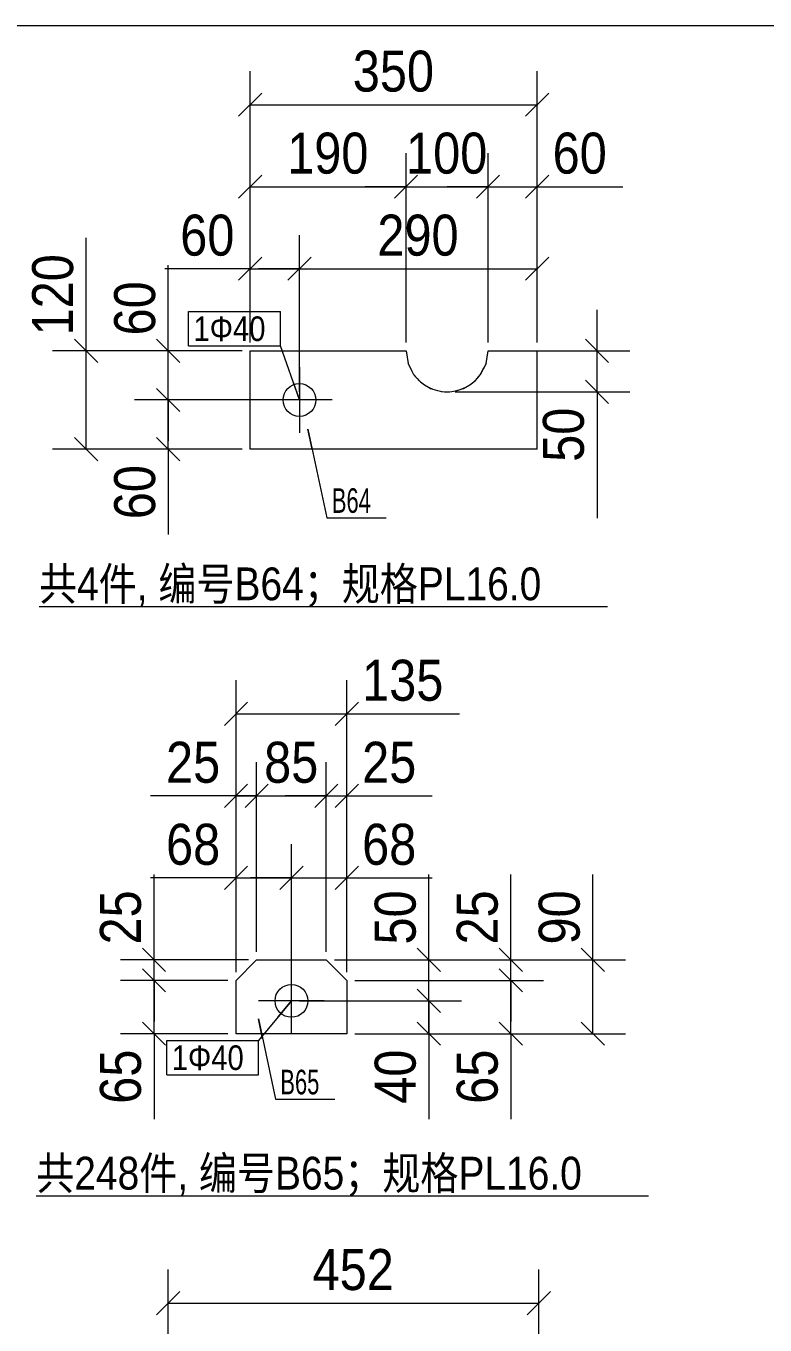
# Model space of a CAD drawing. Header units: inches. Extents: x 0 to 1938, y -2180 to 0.
# Drawn here: x 1040.5 to 1130.6, y -1478.4 to -1320 of the extents above; entities that cross this region are included whole.
import ezdxf

# ---------------------------------------------------------------- set-up
doc = ezdxf.new("R2010")
doc.units = ezdxf.units.IN
doc.header["$MEASUREMENT"] = 0
doc.linetypes.add('XKITLINE00', pattern=[0])
doc.linetypes.add('XKITLINE01', pattern=[4, 1, -1, 1, -1])
for name, color, linetype, lineweight in [('Bolt', 7, 'Continuous', 0), ('BoltMark', 3, 'Continuous', 0), ('DrawingSheet', 5, 'Continuous', 0), ('OtherObjectType', 1, 'Continuous', 0), ('Part', 2, 'Continuous', 0), ('PartMark', 3, 'Continuous', 0), ('Z-DIMENSIONS', 1, 'Continuous', 0)]:
    doc.layers.add(name, color=color, linetype=linetype, lineweight=lineweight)
doc.styles.add('Arial Narrow', font='ARIAL.TTF')
doc.styles.add('romsim', font='ARIAL.TTF')
doc.styles.add('宋体', font='ARIAL.TTF')

# ---------------------------------------------------------------- blocks, each defined once
blk = doc.blocks.new('*A1577')
at = {"layer": 'Bolt', "color": 2, "linetype": 'XKITLINE00', "lineweight": 0}
for p, q in [((423.82, 383.4), (423.82, 375.4)), ((427.82, 379.4), (419.82, 379.4))]:
    blk.add_line(p, q, dxfattribs=at)
blk.add_circle((423.82, 379.4), 2, dxfattribs=at)
blk = doc.blocks.new('*A1578')
at = {"layer": 'Part', "color": 2, "linetype": 'XKITLINE00', "lineweight": 0}
for p, q in [((417.82, 373.4), (417.82, 385.4)), ((417.82, 385.4), (436.82, 385.4)), ((436.82, 385.4), (437.06, 383.85)), ((446.57, 383.85), (446.82, 385.4)), ((446.82, 385.4), (452.82, 385.4)), ((452.82, 373.4), (452.82, 385.4)), ((437.77, 382.46), (437.06, 383.85)), ((446.57, 383.85), (445.86, 382.46)), ((452.82, 373.4), (417.82, 373.4))]:
    blk.add_line(p, q, dxfattribs=at)
at = {"layer": 'Part', "color": 6, "linetype": 'XKITLINE01', "lineweight": 0}
for p, q in [((437.06, 383.85), (437.77, 382.46)), ((445.86, 382.46), (446.57, 383.85))]:
    blk.add_line(p, q, dxfattribs=at)
at = {"layer": 'Part', "color": 2, "linetype": 'XKITLINE00', "lineweight": 0}
blk.add_arc((441.82, 385.4), 5, 216, 324, dxfattribs=at)
at = {"layer": 'Part', "color": 6, "linetype": 'XKITLINE01', "lineweight": 0}
blk.add_arc((441.82, 385.4), 5, 216, 324, dxfattribs=at)
blk = doc.blocks.new('*A1579')
at = {"layer": 'Part', "color": 2, "linetype": 'XKITLINE00', "lineweight": 0}
for p, q in [((416.09, 308.63), (418.59, 311.13)), ((418.59, 311.13), (427.09, 311.13)), ((427.09, 311.13), (429.59, 308.63)), ((416.09, 302.13), (416.09, 308.63)), ((429.59, 308.63), (429.59, 302.13)), ((429.59, 302.13), (416.09, 302.13))]:
    blk.add_line(p, q, dxfattribs=at)
blk = doc.blocks.new('*A1580')
at = {"layer": 'Bolt', "color": 2, "linetype": 'XKITLINE00', "lineweight": 0}
for p, q in [((422.84, 302.13), (422.84, 310.13)), ((426.84, 306.13), (418.84, 306.13))]:
    blk.add_line(p, q, dxfattribs=at)
blk.add_circle((422.84, 306.13), 2, dxfattribs=at)
blk = doc.blocks.new('*A1597')
at = {"layer": 'DrawingSheet', "color": 5, "linetype": 'XKITLINE00', "lineweight": 0}
blk.add_line((635, 425), (5, 425), dxfattribs=at)
blk = doc.blocks.new('*A1818')
at = {"layer": 'OtherObjectType', "color": 6, "linetype": 'XKITLINE00', "lineweight": 0}
blk.add_line((392.06, 354.23), (461.38, 354.23), dxfattribs=at)
at = {"layer": 'OtherObjectType', "color": 3, "style": '宋体', "width": 0.85}
blk.add_text('共4件, 编号B64；规格PL16.0', height=4, dxfattribs=at).set_placement((392.06, 354.98))
blk = doc.blocks.new('*A1819')
at = {"layer": 'Z-DIMENSIONS', "color": 4, "linetype": 'XKITLINE00', "lineweight": 0}
for p, q in [((397.82, 385.4), (397.82, 399.15)), ((397.82, 385.4), (397.82, 399.15)), ((396.4, 386.81), (399.23, 383.99)), ((416.82, 385.4), (393.72, 385.4)), ((397.82, 373.4), (397.82, 385.4)), ((396.4, 374.81), (399.23, 371.99)), ((416.82, 373.4), (393.72, 373.4))]:
    blk.add_line(p, q, dxfattribs=at)
at = {"layer": 'Z-DIMENSIONS', "color": 7}
for p in [(397.82, 385.4), (397.82, 373.4)]:
    blk.add_point(p, dxfattribs=at)
at = {"layer": 'Z-DIMENSIONS', "color": 7, "style": 'Arial Narrow', "width": 0.85}
blk.add_text('120', height=5, rotation=90.0002, dxfattribs=at).set_placement((396.22, 387.27))
blk = doc.blocks.new('*A1820')
at = {"layer": 'Z-DIMENSIONS', "color": 4, "linetype": 'XKITLINE00', "lineweight": 0}
for p, q in [((417.82, 386.4), (417.82, 419.5)), ((452.82, 386.4), (452.82, 419.5)), ((419.23, 416.81), (416.4, 413.99)), ((454.23, 416.81), (451.4, 413.99)), ((417.82, 415.4), (452.82, 415.4))]:
    blk.add_line(p, q, dxfattribs=at)
at = {"layer": 'Z-DIMENSIONS', "color": 7}
for p in [(417.82, 415.4), (452.82, 415.4)]:
    blk.add_point(p, dxfattribs=at)
at = {"layer": 'Z-DIMENSIONS', "color": 7, "style": 'Arial Narrow', "width": 0.85}
blk.add_text('350', height=5, dxfattribs=at).set_placement((430.32, 417))
blk = doc.blocks.new('*A1821')
at = {"layer": 'Z-DIMENSIONS', "color": 4, "linetype": 'XKITLINE00', "lineweight": 0}
for p, q in [((417.82, 386.4), (417.82, 409.5)), ((436.82, 386.4), (436.82, 409.5)), ((419.23, 406.81), (416.4, 403.99)), ((438.23, 406.81), (435.4, 403.99)), ((417.82, 405.4), (436.82, 405.4)), ((436.82, 405.4), (441.82, 405.4))]:
    blk.add_line(p, q, dxfattribs=at)
at = {"layer": 'Z-DIMENSIONS', "color": 7}
for p in [(417.82, 405.4), (436.82, 405.4)]:
    blk.add_point(p, dxfattribs=at)
at = {"layer": 'Z-DIMENSIONS', "color": 7, "style": 'Arial Narrow', "width": 0.85}
blk.add_text('190', height=5, dxfattribs=at).set_placement((422.32, 407))
blk = doc.blocks.new('*A1822')
at = {"layer": 'Z-DIMENSIONS', "color": 4, "linetype": 'XKITLINE00', "lineweight": 0}
for p, q in [((436.82, 386.4), (436.82, 409.5)), ((446.82, 386.4), (446.82, 409.5)), ((438.23, 406.81), (435.4, 403.99)), ((448.23, 406.81), (445.4, 403.99)), ((436.82, 405.4), (431.82, 405.4)), ((436.82, 405.4), (446.82, 405.4)), ((446.82, 405.4), (451.82, 405.4))]:
    blk.add_line(p, q, dxfattribs=at)
at = {"layer": 'Z-DIMENSIONS', "color": 7}
for p in [(436.82, 405.4), (446.82, 405.4)]:
    blk.add_point(p, dxfattribs=at)
at = {"layer": 'Z-DIMENSIONS', "color": 7, "style": 'Arial Narrow', "width": 0.85}
blk.add_text('100', height=5, dxfattribs=at).set_placement((436.82, 407))
blk = doc.blocks.new('*A1823')
at = {"layer": 'Z-DIMENSIONS', "color": 4, "linetype": 'XKITLINE00', "lineweight": 0}
for p, q in [((446.82, 386.4), (446.82, 409.5)), ((452.82, 386.4), (452.82, 409.5)), ((448.23, 406.81), (445.4, 403.99)), ((454.23, 406.81), (451.4, 403.99)), ((446.82, 405.4), (441.82, 405.4)), ((446.82, 405.4), (452.82, 405.4)), ((452.82, 405.4), (463.23, 405.4)), ((452.82, 405.4), (463.23, 405.4))]:
    blk.add_line(p, q, dxfattribs=at)
at = {"layer": 'Z-DIMENSIONS', "color": 7}
for p in [(446.82, 405.4), (452.82, 405.4)]:
    blk.add_point(p, dxfattribs=at)
at = {"layer": 'Z-DIMENSIONS', "color": 7, "style": 'Arial Narrow', "width": 0.85}
blk.add_text('60', height=5, dxfattribs=at).set_placement((454.69, 407))
blk = doc.blocks.new('*A1824')
at = {"layer": 'Z-DIMENSIONS', "color": 4, "linetype": 'XKITLINE00', "lineweight": 0}
for p, q in [((407.82, 379.4), (407.82, 384.4)), ((406.4, 380.81), (409.23, 377.99)), ((422.82, 379.4), (403.72, 379.4)), ((407.82, 373.4), (407.82, 379.4)), ((406.4, 374.81), (409.23, 371.99)), ((416.82, 373.4), (403.72, 373.4)), ((407.82, 373.4), (407.82, 362.98)), ((407.82, 373.4), (407.82, 362.98))]:
    blk.add_line(p, q, dxfattribs=at)
at = {"layer": 'Z-DIMENSIONS', "color": 7}
for p in [(407.82, 379.4), (407.82, 373.4)]:
    blk.add_point(p, dxfattribs=at)
at = {"layer": 'Z-DIMENSIONS', "color": 7, "style": 'Arial Narrow', "width": 0.85}
blk.add_text('60', height=5, rotation=90.0002, dxfattribs=at).set_placement((406.22, 364.86))
blk = doc.blocks.new('*A1825')
at = {"layer": 'Z-DIMENSIONS', "color": 4, "linetype": 'XKITLINE00', "lineweight": 0}
for p, q in [((407.82, 385.4), (407.82, 395.82)), ((407.82, 385.4), (407.82, 395.82)), ((406.4, 386.81), (409.23, 383.99)), ((416.82, 385.4), (403.72, 385.4)), ((407.82, 379.4), (407.82, 385.4)), ((406.4, 380.81), (409.23, 377.99)), ((422.82, 379.4), (403.72, 379.4)), ((407.82, 379.4), (407.82, 374.4))]:
    blk.add_line(p, q, dxfattribs=at)
at = {"layer": 'Z-DIMENSIONS', "color": 7}
for p in [(407.82, 385.4), (407.82, 379.4)]:
    blk.add_point(p, dxfattribs=at)
at = {"layer": 'Z-DIMENSIONS', "color": 7, "style": 'Arial Narrow', "width": 0.85}
blk.add_text('60', height=5, rotation=90.0002, dxfattribs=at).set_placement((406.22, 387.27))
blk = doc.blocks.new('*A1826')
at = {"layer": 'Z-DIMENSIONS', "color": 4, "linetype": 'XKITLINE00', "lineweight": 0}
for p, q in [((417.82, 386.4), (417.82, 399.5)), ((423.82, 380.4), (423.82, 399.5)), ((419.23, 396.81), (416.4, 393.99)), ((425.23, 396.81), (422.4, 393.99)), ((417.82, 395.4), (407.4, 395.4)), ((417.82, 395.4), (407.4, 395.4)), ((417.82, 395.4), (423.82, 395.4)), ((423.82, 395.4), (428.82, 395.4))]:
    blk.add_line(p, q, dxfattribs=at)
at = {"layer": 'Z-DIMENSIONS', "color": 7}
for p in [(417.82, 395.4), (423.82, 395.4)]:
    blk.add_point(p, dxfattribs=at)
at = {"layer": 'Z-DIMENSIONS', "color": 7, "style": 'Arial Narrow', "width": 0.85}
blk.add_text('60', height=5, dxfattribs=at).set_placement((409.28, 397))
blk = doc.blocks.new('*A1827')
at = {"layer": 'Z-DIMENSIONS', "color": 4, "linetype": 'XKITLINE00', "lineweight": 0}
for p, q in [((423.82, 380.4), (423.82, 399.5)), ((452.82, 386.4), (452.82, 399.5)), ((425.23, 396.81), (422.4, 393.99)), ((454.23, 396.81), (451.4, 393.99)), ((423.82, 395.4), (418.82, 395.4)), ((423.82, 395.4), (452.82, 395.4))]:
    blk.add_line(p, q, dxfattribs=at)
at = {"layer": 'Z-DIMENSIONS', "color": 7}
for p in [(423.82, 395.4), (452.82, 395.4)]:
    blk.add_point(p, dxfattribs=at)
at = {"layer": 'Z-DIMENSIONS', "color": 7, "style": 'Arial Narrow', "width": 0.85}
blk.add_text('290', height=5, dxfattribs=at).set_placement((433.32, 397))
blk = doc.blocks.new('*A1828')
at = {"layer": 'Z-DIMENSIONS', "color": 4, "linetype": 'XKITLINE00', "lineweight": 0}
for p, q in [((460.1, 385.4), (460.1, 390.4)), ((458.69, 386.81), (461.52, 383.99)), ((447.82, 385.4), (464.1, 385.4)), ((460.1, 380.4), (460.1, 385.4)), ((458.69, 381.81), (461.52, 378.99)), ((442.82, 380.4), (464.1, 380.4)), ((460.1, 380.4), (460.1, 369.98)), ((460.1, 380.4), (460.1, 364.98))]:
    blk.add_line(p, q, dxfattribs=at)
at = {"layer": 'Z-DIMENSIONS', "color": 7}
for p in [(460.1, 385.4), (460.1, 380.4)]:
    blk.add_point(p, dxfattribs=at)
at = {"layer": 'Z-DIMENSIONS', "color": 7, "style": 'Arial Narrow', "width": 0.85}
blk.add_text('50', height=5, rotation=90.0002, dxfattribs=at).set_placement((458.5, 371.86))
blk = doc.blocks.new('*A1829')
at = {"layer": 'BoltMark', "color": 1, "linetype": 'XKITLINE00', "lineweight": 0}
for p, q in [((410.29, 390.19), (421.49, 390.19)), ((410.29, 385.99), (410.29, 390.19)), ((421.49, 385.99), (421.49, 390.19)), ((410.29, 385.99), (421.49, 385.99)), ((423.82, 379.4), (421.49, 385.99)), ((422.98, 381.76), (423.82, 379.4))]:
    blk.add_line(p, q, dxfattribs=at)
at = {"layer": 'BoltMark', "color": 4, "style": '宋体', "width": 0.85}
blk.add_text('1Φ40', height=3, dxfattribs=at).set_placement((410.89, 386.59))
blk = doc.blocks.new('*A1830')
at = {"layer": 'PartMark', "color": 4, "linetype": 'XKITLINE00', "lineweight": 0}
for p, q in [((424.84, 375.83), (427.17, 365.04)), ((425.37, 373.39), (424.84, 375.83)), ((427.17, 365.04), (434.41, 365.04))]:
    blk.add_line(p, q, dxfattribs=at)
at = {"layer": 'PartMark', "color": 1, "style": 'romsim', "width": 0.6375}
blk.add_text('B64', height=3, dxfattribs=at).set_placement((427.77, 365.64))
blk = doc.blocks.new('*A1831')
at = {"layer": 'OtherObjectType', "color": 6, "linetype": 'XKITLINE00', "lineweight": 0}
blk.add_line((391.72, 282.38), (466.36, 282.38), dxfattribs=at)
at = {"layer": 'OtherObjectType', "color": 3, "style": '宋体', "width": 0.85}
blk.add_text('共248件, 编号B65；规格PL16.0', height=4, dxfattribs=at).set_placement((391.72, 283.13))
blk = doc.blocks.new('*A1832')
at = {"layer": 'Z-DIMENSIONS', "color": 4, "linetype": 'XKITLINE00', "lineweight": 0}
for p, q in [((422.84, 307.13), (422.84, 325.23)), ((429.59, 309.63), (429.59, 325.23)), ((424.25, 322.55), (421.43, 319.72)), ((431, 322.55), (428.18, 319.72)), ((422.84, 321.13), (417.84, 321.13)), ((422.84, 321.13), (429.59, 321.13)), ((429.59, 321.13), (440, 321.13)), ((429.59, 321.13), (440, 321.13))]:
    blk.add_line(p, q, dxfattribs=at)
at = {"layer": 'Z-DIMENSIONS', "color": 7}
for p in [(422.84, 321.13), (429.59, 321.13)]:
    blk.add_point(p, dxfattribs=at)
at = {"layer": 'Z-DIMENSIONS', "color": 7, "style": 'Arial Narrow', "width": 0.85}
blk.add_text('68', height=5, dxfattribs=at).set_placement((431.46, 322.73))
blk = doc.blocks.new('*A1833')
at = {"layer": 'Z-DIMENSIONS', "color": 4, "linetype": 'XKITLINE00', "lineweight": 0}
for p, q in [((416.09, 309.63), (416.09, 325.23)), ((422.84, 307.13), (422.84, 325.23)), ((417.5, 322.55), (414.68, 319.72)), ((424.25, 322.55), (421.43, 319.72)), ((416.09, 321.13), (405.67, 321.13)), ((416.09, 321.13), (405.67, 321.13)), ((416.09, 321.13), (422.84, 321.13)), ((422.84, 321.13), (427.84, 321.13))]:
    blk.add_line(p, q, dxfattribs=at)
at = {"layer": 'Z-DIMENSIONS', "color": 7}
for p in [(416.09, 321.13), (422.84, 321.13)]:
    blk.add_point(p, dxfattribs=at)
at = {"layer": 'Z-DIMENSIONS', "color": 7, "style": 'Arial Narrow', "width": 0.85}
blk.add_text('68', height=5, dxfattribs=at).set_placement((407.55, 322.73))
blk = doc.blocks.new('*A1834')
at = {"layer": 'Z-DIMENSIONS', "color": 4, "linetype": 'XKITLINE00', "lineweight": 0}
for p, q in [((439.59, 311.13), (439.59, 321.55)), ((439.59, 311.13), (439.59, 321.55)), ((438.18, 312.55), (441, 309.72)), ((428.09, 311.13), (443.59, 311.13)), ((439.59, 306.13), (439.59, 311.13)), ((438.18, 307.55), (441, 304.72)), ((423.84, 306.13), (443.59, 306.13)), ((439.59, 306.13), (439.59, 301.13))]:
    blk.add_line(p, q, dxfattribs=at)
at = {"layer": 'Z-DIMENSIONS', "color": 7}
for p in [(439.59, 311.13), (439.59, 306.13)]:
    blk.add_point(p, dxfattribs=at)
at = {"layer": 'Z-DIMENSIONS', "color": 7, "style": 'Arial Narrow', "width": 0.85}
blk.add_text('50', height=5, rotation=90.0002, dxfattribs=at).set_placement((437.99, 313.01))
blk = doc.blocks.new('*A1835')
at = {"layer": 'Z-DIMENSIONS', "color": 4, "linetype": 'XKITLINE00', "lineweight": 0}
for p, q in [((439.59, 306.13), (439.59, 311.13)), ((438.18, 307.55), (441, 304.72)), ((423.84, 306.13), (443.59, 306.13)), ((439.59, 302.13), (439.59, 306.13)), ((438.18, 303.55), (441, 300.72)), ((430.59, 302.13), (443.59, 302.13)), ((439.59, 302.13), (439.59, 291.72)), ((439.59, 302.13), (439.59, 291.72))]:
    blk.add_line(p, q, dxfattribs=at)
at = {"layer": 'Z-DIMENSIONS', "color": 7}
for p in [(439.59, 306.13), (439.59, 302.13)]:
    blk.add_point(p, dxfattribs=at)
at = {"layer": 'Z-DIMENSIONS', "color": 7, "style": 'Arial Narrow', "width": 0.85}
blk.add_text('40', height=5, rotation=90.0002, dxfattribs=at).set_placement((437.99, 293.59))
blk = doc.blocks.new('*A1836')
at = {"layer": 'Z-DIMENSIONS', "color": 4, "linetype": 'XKITLINE00', "lineweight": 0}
for p, q in [((427.09, 312.13), (427.09, 335.23)), ((429.59, 309.63), (429.59, 335.23)), ((427.09, 331.13), (422.09, 331.13)), ((428.5, 332.55), (425.68, 329.72)), ((427.09, 331.13), (429.59, 331.13)), ((431, 332.55), (428.18, 329.72)), ((429.59, 331.13), (440, 331.13)), ((429.59, 331.13), (440, 331.13))]:
    blk.add_line(p, q, dxfattribs=at)
at = {"layer": 'Z-DIMENSIONS', "color": 7}
for p in [(427.09, 331.13), (429.59, 331.13)]:
    blk.add_point(p, dxfattribs=at)
at = {"layer": 'Z-DIMENSIONS', "color": 7, "style": 'Arial Narrow', "width": 0.85}
blk.add_text('25', height=5, dxfattribs=at).set_placement((431.46, 332.73))
blk = doc.blocks.new('*A1837')
at = {"layer": 'Z-DIMENSIONS', "color": 4, "linetype": 'XKITLINE00', "lineweight": 0}
for p, q in [((418.59, 312.13), (418.59, 335.23)), ((427.09, 312.13), (427.09, 335.23)), ((418.59, 331.13), (413.59, 331.13)), ((420, 332.55), (417.18, 329.72)), ((418.59, 331.13), (427.09, 331.13)), ((428.5, 332.55), (425.68, 329.72)), ((427.09, 331.13), (432.09, 331.13))]:
    blk.add_line(p, q, dxfattribs=at)
at = {"layer": 'Z-DIMENSIONS', "color": 7}
for p in [(418.59, 331.13), (427.09, 331.13)]:
    blk.add_point(p, dxfattribs=at)
at = {"layer": 'Z-DIMENSIONS', "color": 7, "style": 'Arial Narrow', "width": 0.85}
blk.add_text('85', height=5, dxfattribs=at).set_placement((419.51, 332.73))
blk = doc.blocks.new('*A1838')
at = {"layer": 'Z-DIMENSIONS', "color": 4, "linetype": 'XKITLINE00', "lineweight": 0}
for p, q in [((416.09, 309.63), (416.09, 335.23)), ((418.59, 312.13), (418.59, 335.23)), ((416.09, 331.13), (405.67, 331.13)), ((416.09, 331.13), (405.67, 331.13)), ((417.5, 332.55), (414.68, 329.72)), ((416.09, 331.13), (418.59, 331.13)), ((420, 332.55), (417.18, 329.72)), ((418.59, 331.13), (423.59, 331.13))]:
    blk.add_line(p, q, dxfattribs=at)
at = {"layer": 'Z-DIMENSIONS', "color": 7}
for p in [(416.09, 331.13), (418.59, 331.13)]:
    blk.add_point(p, dxfattribs=at)
at = {"layer": 'Z-DIMENSIONS', "color": 7, "style": 'Arial Narrow', "width": 0.85}
blk.add_text('25', height=5, dxfattribs=at).set_placement((407.55, 332.73))
blk = doc.blocks.new('*A1839')
at = {"layer": 'Z-DIMENSIONS', "color": 4, "linetype": 'XKITLINE00', "lineweight": 0}
for p, q in [((406.09, 311.13), (406.09, 321.55)), ((406.09, 311.13), (406.09, 321.55)), ((404.68, 312.55), (407.5, 309.72)), ((417.59, 311.13), (401.99, 311.13)), ((406.09, 308.63), (406.09, 311.13)), ((404.68, 310.05), (407.5, 307.22)), ((415.09, 308.63), (401.99, 308.63)), ((406.09, 308.63), (406.09, 303.63))]:
    blk.add_line(p, q, dxfattribs=at)
at = {"layer": 'Z-DIMENSIONS', "color": 7}
for p in [(406.09, 311.13), (406.09, 308.63)]:
    blk.add_point(p, dxfattribs=at)
at = {"layer": 'Z-DIMENSIONS', "color": 7, "style": 'Arial Narrow', "width": 0.85}
blk.add_text('25', height=5, rotation=90.0002, dxfattribs=at).set_placement((404.49, 313.01))
blk = doc.blocks.new('*A1840')
at = {"layer": 'Z-DIMENSIONS', "color": 4, "linetype": 'XKITLINE00', "lineweight": 0}
for p, q in [((406.09, 308.63), (406.09, 313.63)), ((404.68, 310.05), (407.5, 307.22)), ((415.09, 308.63), (401.99, 308.63)), ((406.09, 302.13), (406.09, 308.63)), ((404.68, 303.55), (407.5, 300.72)), ((415.09, 302.13), (401.99, 302.13)), ((406.09, 302.13), (406.09, 291.72)), ((406.09, 302.13), (406.09, 291.72))]:
    blk.add_line(p, q, dxfattribs=at)
at = {"layer": 'Z-DIMENSIONS', "color": 7}
for p in [(406.09, 308.63), (406.09, 302.13)]:
    blk.add_point(p, dxfattribs=at)
at = {"layer": 'Z-DIMENSIONS', "color": 7, "style": 'Arial Narrow', "width": 0.85}
blk.add_text('65', height=5, rotation=90.0002, dxfattribs=at).set_placement((404.49, 293.59))
blk = doc.blocks.new('*A1841')
at = {"layer": 'Z-DIMENSIONS', "color": 4, "linetype": 'XKITLINE00', "lineweight": 0}
for p, q in [((449.59, 311.13), (449.59, 321.55)), ((449.59, 311.13), (449.59, 321.55)), ((448.18, 312.55), (451, 309.72)), ((428.09, 311.13), (453.59, 311.13)), ((449.59, 308.63), (449.59, 311.13)), ((448.18, 310.05), (451, 307.22)), ((430.59, 308.63), (453.59, 308.63)), ((449.59, 308.63), (449.59, 303.63))]:
    blk.add_line(p, q, dxfattribs=at)
at = {"layer": 'Z-DIMENSIONS', "color": 7}
for p in [(449.59, 311.13), (449.59, 308.63)]:
    blk.add_point(p, dxfattribs=at)
at = {"layer": 'Z-DIMENSIONS', "color": 7, "style": 'Arial Narrow', "width": 0.85}
blk.add_text('25', height=5, rotation=90.0002, dxfattribs=at).set_placement((447.99, 313.01))
blk = doc.blocks.new('*A1842')
at = {"layer": 'Z-DIMENSIONS', "color": 4, "linetype": 'XKITLINE00', "lineweight": 0}
for p, q in [((449.59, 308.63), (449.59, 313.63)), ((448.18, 310.05), (451, 307.22)), ((430.59, 308.63), (453.59, 308.63)), ((449.59, 302.13), (449.59, 308.63)), ((448.18, 303.55), (451, 300.72)), ((430.59, 302.13), (453.59, 302.13)), ((449.59, 302.13), (449.59, 291.72)), ((449.59, 302.13), (449.59, 291.72))]:
    blk.add_line(p, q, dxfattribs=at)
at = {"layer": 'Z-DIMENSIONS', "color": 7}
for p in [(449.59, 308.63), (449.59, 302.13)]:
    blk.add_point(p, dxfattribs=at)
at = {"layer": 'Z-DIMENSIONS', "color": 7, "style": 'Arial Narrow', "width": 0.85}
blk.add_text('65', height=5, rotation=90.0002, dxfattribs=at).set_placement((447.99, 293.59))
blk = doc.blocks.new('*A1843')
at = {"layer": 'Z-DIMENSIONS', "color": 4, "linetype": 'XKITLINE00', "lineweight": 0}
for p, q in [((416.09, 309.63), (416.09, 345.23)), ((429.59, 309.63), (429.59, 345.23)), ((417.5, 342.55), (414.68, 339.72)), ((431, 342.55), (428.18, 339.72)), ((416.09, 341.13), (429.59, 341.13)), ((429.59, 341.13), (443.34, 341.13)), ((429.59, 341.13), (443.34, 341.13))]:
    blk.add_line(p, q, dxfattribs=at)
at = {"layer": 'Z-DIMENSIONS', "color": 7}
for p in [(416.09, 341.13), (429.59, 341.13)]:
    blk.add_point(p, dxfattribs=at)
at = {"layer": 'Z-DIMENSIONS', "color": 7, "style": 'Arial Narrow', "width": 0.85}
blk.add_text('135', height=5, dxfattribs=at).set_placement((431.46, 342.73))
blk = doc.blocks.new('*A1844')
at = {"layer": 'Z-DIMENSIONS', "color": 4, "linetype": 'XKITLINE00', "lineweight": 0}
for p, q in [((459.59, 311.13), (459.59, 321.55)), ((459.59, 311.13), (459.59, 321.55)), ((458.18, 312.55), (461, 309.72)), ((428.09, 311.13), (463.59, 311.13)), ((459.59, 302.13), (459.59, 311.13)), ((458.18, 303.55), (461, 300.72)), ((430.59, 302.13), (463.59, 302.13))]:
    blk.add_line(p, q, dxfattribs=at)
at = {"layer": 'Z-DIMENSIONS', "color": 7}
for p in [(459.59, 311.13), (459.59, 302.13)]:
    blk.add_point(p, dxfattribs=at)
at = {"layer": 'Z-DIMENSIONS', "color": 7, "style": 'Arial Narrow', "width": 0.85}
blk.add_text('90', height=5, rotation=90.0002, dxfattribs=at).set_placement((457.99, 313.01))
blk = doc.blocks.new('*A1845')
at = {"layer": 'PartMark', "color": 4, "linetype": 'XKITLINE00', "lineweight": 0}
for p, q in [((418.82, 303.96), (420.89, 294.14)), ((419.33, 301.52), (418.82, 303.96)), ((420.89, 294.14), (428.13, 294.14))]:
    blk.add_line(p, q, dxfattribs=at)
at = {"layer": 'PartMark', "color": 1, "style": 'romsim', "width": 0.6375}
blk.add_text('B65', height=3, dxfattribs=at).set_placement((421.49, 294.74))
blk = doc.blocks.new('*A1846')
at = {"layer": 'BoltMark', "color": 1, "linetype": 'XKITLINE00', "lineweight": 0}
for p, q in [((422.84, 306.13), (418.84, 301.31)), ((421.24, 304.21), (422.84, 306.13)), ((407.64, 301.31), (418.84, 301.31)), ((407.64, 297.11), (407.64, 301.31)), ((418.84, 297.11), (418.84, 301.31)), ((407.64, 297.11), (418.84, 297.11))]:
    blk.add_line(p, q, dxfattribs=at)
at = {"layer": 'BoltMark', "color": 4, "style": '宋体', "width": 0.85}
blk.add_text('1Φ40', height=3, dxfattribs=at).set_placement((408.24, 297.71))
blk = doc.blocks.new('*A1852')
at = {"layer": 'Z-DIMENSIONS', "color": 4, "linetype": 'XKITLINE00', "lineweight": 0}
for p, q in [((407.82, 248.28), (407.82, 273.38)), ((453.02, 248.28), (453.02, 273.38)), ((409.23, 270.7), (406.4, 267.87)), ((407.82, 269.28), (453.02, 269.28)), ((454.43, 270.7), (451.6, 267.87))]:
    blk.add_line(p, q, dxfattribs=at)
at = {"layer": 'Z-DIMENSIONS', "color": 7}
for p in [(407.82, 269.28), (453.02, 269.28)]:
    blk.add_point(p, dxfattribs=at)
at = {"layer": 'Z-DIMENSIONS', "color": 7, "style": 'Arial Narrow', "width": 0.85}
blk.add_text('452', height=5, dxfattribs=at).set_placement((425.42, 270.88))
blk = doc.blocks.new('P详图~009 (PL16mm零件图1)')
at = {"lineweight": 0}
for name in ['*A1597', '*A1820', '*A1821', '*A1822', '*A1823', '*A1826', '*A1827', '*A1819', '*A1825', '*A1828', '*A1578', '*A1824', '*A1577', '*A1818', '*A1843', '*A1838', '*A1837', '*A1836', '*A1833', '*A1832', '*A1839', '*A1834', '*A1841', '*A1844', '*A1840', '*A1842', '*A1579', '*A1835', '*A1580', '*A1831', '*A1852']:
    blk.add_blockref(name, (0, 0), dxfattribs=at)
at = {"layer": 'BoltMark', "lineweight": 0}
for name in ['*A1829', '*A1846']:
    blk.add_blockref(name, (0, 0), dxfattribs=at)
at = {"layer": 'PartMark', "lineweight": 0}
for name in ['*A1830', '*A1845']:
    blk.add_blockref(name, (0, 0), dxfattribs=at)

msp = doc.modelspace()

# ---------------------------------------------------------------- block references
msp.add_blockref('P详图~009 (PL16mm零件图1)', (650, -1745))

doc.saveas('drawing.dxf')
